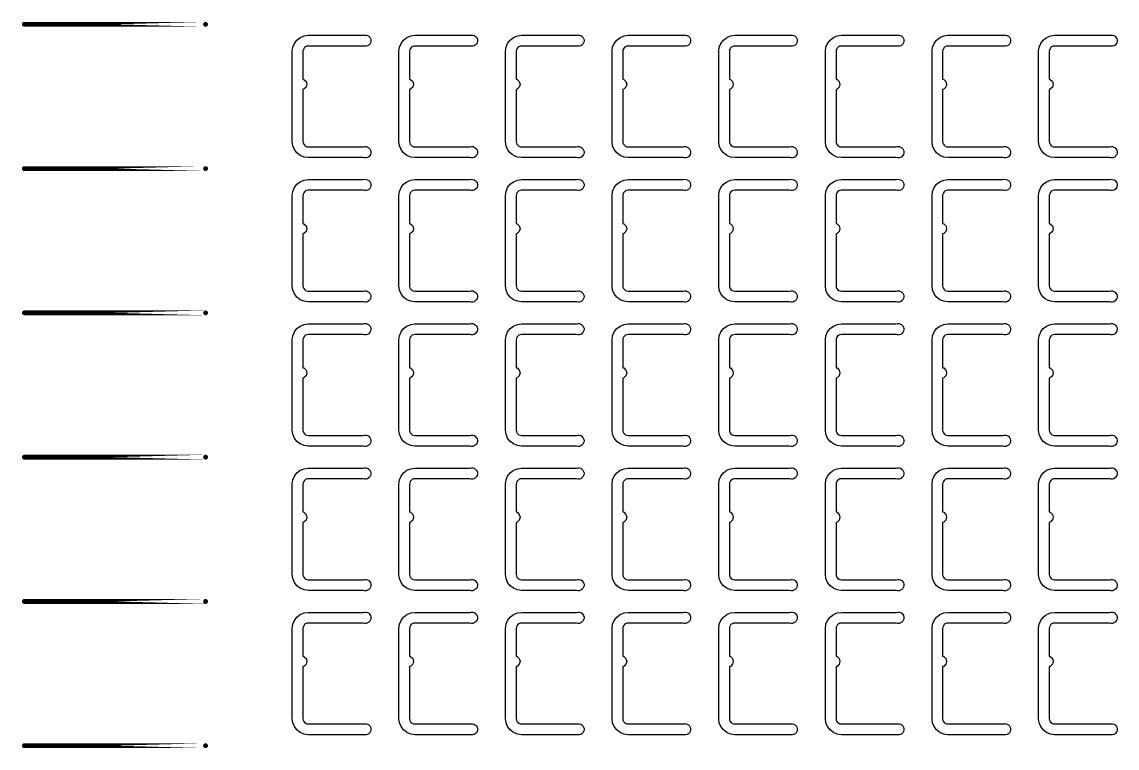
# Model space of a CAD drawing. Extents: x 11 to 212, y 11 to 212.
# Drawn here: x 46.96 to 65.09, y 111.16 to 123.18 of the extents above; entities that cross this region are included whole.
import ezdxf

# ---------------------------------------------------------------- set-up
doc = ezdxf.new("R2010")
doc.units = 0
doc.layers.get('0').update_dxf_attribs({"linetype": 'continuous'})
doc.layers.add('L4', color=7, linetype='continuous')

# ---------------------------------------------------------------- blocks, each defined once
blk = doc.blocks.new('cutlineendpoint')
at = {"const_width": 0.04}
blk.add_lwpolyline([(-0.02, 0, 1), (0.02, 0, 1)], format="xyb", close=True, dxfattribs=at)

msp = doc.modelspace()

# ---------------------------------------------------------------- linework, layer by layer
at = {"layer": 'L4', "const_width": 0.08}
for points in [[(50, 123.141), (47, 123.141)], [(50, 120.753), (47, 120.753)], [(50, 118.365), (47, 118.365)], [(50, 115.976), (47, 115.976)], [(50, 113.588), (47, 113.588)], [(50, 111.2), (47, 111.2)]]:
    msp.add_lwpolyline(points, close=True, dxfattribs=at)
at = {"layer": 'L4'}
for points in [[(52.608, 121.112), (52.632, 121.117), (52.656, 121.116), (52.679, 121.11), (52.7, 121.097), (52.717, 121.08), (52.728, 121.059), (52.735, 121.036), (52.735, 121.011), (52.728, 120.988), (52.717, 120.967), (52.7, 120.95), (52.679, 120.937), (52.656, 120.931), (52.632, 120.93), (52.608, 120.935), (51.7, 120.935), (51.631, 120.944), (51.568, 120.971), (51.513, 121.013), (51.471, 121.068), (51.444, 121.131), (51.435, 121.2), (51.435, 122.694), (51.444, 122.763), (51.471, 122.826), (51.513, 122.881), (51.568, 122.923), (51.631, 122.95), (51.7, 122.959), (52.608, 122.959), (52.632, 122.964), (52.656, 122.964), (52.679, 122.957), (52.7, 122.944), (52.717, 122.927), (52.728, 122.906), (52.735, 122.883), (52.735, 122.859), (52.728, 122.835), (52.717, 122.814), (52.7, 122.797), (52.679, 122.784), (52.656, 122.778), (52.632, 122.777), (52.608, 122.782), (51.7, 122.782), (51.677, 122.779), (51.656, 122.771), (51.638, 122.757), (51.624, 122.738), (51.615, 122.717), (51.612, 122.694), (51.612, 122.233), (51.629, 122.229), (51.664, 122.194), (51.676, 122.147), (51.664, 122.1), (51.629, 122.066), (51.612, 122.061), (51.612, 121.2), (51.615, 121.177), (51.624, 121.156), (51.638, 121.138), (51.656, 121.124), (51.677, 121.115), (51.7, 121.112)], [(54.373, 121.112), (54.397, 121.117), (54.421, 121.116), (54.444, 121.11), (54.464, 121.097), (54.481, 121.08), (54.493, 121.059), (54.499, 121.036), (54.499, 121.011), (54.493, 120.988), (54.481, 120.967), (54.464, 120.95), (54.444, 120.937), (54.421, 120.931), (54.397, 120.93), (54.373, 120.935), (53.465, 120.935), (53.396, 120.944), (53.332, 120.971), (53.278, 121.013), (53.235, 121.068), (53.209, 121.131), (53.2, 121.2), (53.2, 122.694), (53.209, 122.763), (53.235, 122.826), (53.278, 122.881), (53.332, 122.923), (53.396, 122.95), (53.465, 122.959), (54.373, 122.959), (54.397, 122.964), (54.421, 122.964), (54.444, 122.957), (54.464, 122.944), (54.481, 122.927), (54.493, 122.906), (54.499, 122.883), (54.499, 122.859), (54.493, 122.835), (54.481, 122.814), (54.464, 122.797), (54.444, 122.784), (54.421, 122.778), (54.397, 122.777), (54.373, 122.782), (53.465, 122.782), (53.442, 122.779), (53.421, 122.771), (53.402, 122.757), (53.388, 122.738), (53.379, 122.717), (53.376, 122.694), (53.376, 122.233), (53.394, 122.229), (53.429, 122.194), (53.441, 122.147), (53.429, 122.1), (53.394, 122.066), (53.376, 122.061), (53.376, 121.2), (53.379, 121.177), (53.388, 121.156), (53.402, 121.138), (53.421, 121.124), (53.442, 121.115), (53.465, 121.112)], [(56.138, 121.112), (56.161, 121.117), (56.185, 121.116), (56.209, 121.11), (56.229, 121.097), (56.246, 121.08), (56.258, 121.059), (56.264, 121.036), (56.264, 121.011), (56.258, 120.988), (56.246, 120.967), (56.229, 120.95), (56.209, 120.937), (56.185, 120.931), (56.161, 120.93), (56.138, 120.935), (55.229, 120.935), (55.161, 120.944), (55.097, 120.971), (55.042, 121.013), (55, 121.068), (54.974, 121.131), (54.965, 121.2), (54.965, 122.694), (54.974, 122.763), (55, 122.826), (55.042, 122.881), (55.097, 122.923), (55.161, 122.95), (55.229, 122.959), (56.138, 122.959), (56.161, 122.964), (56.185, 122.964), (56.209, 122.957), (56.229, 122.944), (56.246, 122.927), (56.258, 122.906), (56.264, 122.883), (56.264, 122.859), (56.258, 122.835), (56.246, 122.814), (56.229, 122.797), (56.209, 122.784), (56.185, 122.778), (56.161, 122.777), (56.138, 122.782), (55.229, 122.782), (55.207, 122.779), (55.185, 122.771), (55.167, 122.757), (55.153, 122.738), (55.144, 122.717), (55.141, 122.694), (55.141, 122.233), (55.159, 122.229), (55.193, 122.194), (55.206, 122.147), (55.193, 122.1), (55.159, 122.066), (55.141, 122.061), (55.141, 121.2), (55.144, 121.177), (55.153, 121.156), (55.167, 121.138), (55.185, 121.124), (55.207, 121.115), (55.229, 121.112)], [(57.903, 121.112), (57.926, 121.117), (57.95, 121.116), (57.973, 121.11), (57.994, 121.097), (58.011, 121.08), (58.023, 121.059), (58.029, 121.036), (58.029, 121.011), (58.023, 120.988), (58.011, 120.967), (57.994, 120.95), (57.973, 120.937), (57.95, 120.931), (57.926, 120.93), (57.903, 120.935), (56.994, 120.935), (56.926, 120.944), (56.862, 120.971), (56.807, 121.013), (56.765, 121.068), (56.738, 121.131), (56.729, 121.2), (56.729, 122.694), (56.738, 122.763), (56.765, 122.826), (56.807, 122.881), (56.862, 122.923), (56.926, 122.95), (56.994, 122.959), (57.903, 122.959), (57.926, 122.964), (57.95, 122.964), (57.973, 122.957), (57.994, 122.944), (58.011, 122.927), (58.023, 122.906), (58.029, 122.883), (58.029, 122.859), (58.023, 122.835), (58.011, 122.814), (57.994, 122.797), (57.973, 122.784), (57.95, 122.778), (57.926, 122.777), (57.903, 122.782), (56.994, 122.782), (56.971, 122.779), (56.95, 122.771), (56.932, 122.757), (56.918, 122.738), (56.909, 122.717), (56.906, 122.694), (56.906, 122.233), (56.924, 122.229), (56.958, 122.194), (56.971, 122.147), (56.958, 122.1), (56.924, 122.066), (56.906, 122.061), (56.906, 121.2), (56.909, 121.177), (56.918, 121.156), (56.932, 121.138), (56.95, 121.124), (56.971, 121.115), (56.994, 121.112)], [(59.667, 121.112), (59.691, 121.117), (59.715, 121.116), (59.738, 121.11), (59.759, 121.097), (59.775, 121.08), (59.787, 121.059), (59.793, 121.036), (59.793, 121.011), (59.787, 120.988), (59.775, 120.967), (59.759, 120.95), (59.738, 120.937), (59.715, 120.931), (59.691, 120.93), (59.667, 120.935), (58.759, 120.935), (58.69, 120.944), (58.626, 120.971), (58.572, 121.013), (58.53, 121.068), (58.503, 121.131), (58.494, 121.2), (58.494, 122.694), (58.503, 122.763), (58.53, 122.826), (58.572, 122.881), (58.626, 122.923), (58.69, 122.95), (58.759, 122.959), (59.667, 122.959), (59.691, 122.964), (59.715, 122.964), (59.738, 122.957), (59.759, 122.944), (59.775, 122.927), (59.787, 122.906), (59.793, 122.883), (59.793, 122.859), (59.787, 122.835), (59.775, 122.814), (59.759, 122.797), (59.738, 122.784), (59.715, 122.778), (59.691, 122.777), (59.667, 122.782), (58.759, 122.782), (58.736, 122.779), (58.715, 122.771), (58.696, 122.757), (58.682, 122.738), (58.674, 122.717), (58.671, 122.694), (58.671, 122.233), (58.688, 122.229), (58.723, 122.194), (58.735, 122.147), (58.723, 122.1), (58.688, 122.066), (58.671, 122.061), (58.671, 121.2), (58.674, 121.177), (58.682, 121.156), (58.696, 121.138), (58.715, 121.124), (58.736, 121.115), (58.759, 121.112)], [(61.432, 121.112), (61.455, 121.117), (61.48, 121.116), (61.503, 121.11), (61.523, 121.097), (61.54, 121.08), (61.552, 121.059), (61.558, 121.036), (61.558, 121.011), (61.552, 120.988), (61.54, 120.967), (61.523, 120.95), (61.503, 120.937), (61.48, 120.931), (61.455, 120.93), (61.432, 120.935), (60.524, 120.935), (60.455, 120.944), (60.391, 120.971), (60.336, 121.013), (60.294, 121.068), (60.268, 121.131), (60.259, 121.2), (60.259, 122.694), (60.268, 122.763), (60.294, 122.826), (60.336, 122.881), (60.391, 122.923), (60.455, 122.95), (60.524, 122.959), (61.432, 122.959), (61.455, 122.964), (61.48, 122.964), (61.503, 122.957), (61.523, 122.944), (61.54, 122.927), (61.552, 122.906), (61.558, 122.883), (61.558, 122.859), (61.552, 122.835), (61.54, 122.814), (61.523, 122.797), (61.503, 122.784), (61.48, 122.778), (61.455, 122.777), (61.432, 122.782), (60.524, 122.782), (60.501, 122.779), (60.479, 122.771), (60.461, 122.757), (60.447, 122.738), (60.438, 122.717), (60.435, 122.694), (60.435, 122.233), (60.453, 122.229), (60.487, 122.194), (60.5, 122.147), (60.487, 122.1), (60.453, 122.066), (60.435, 122.061), (60.435, 121.2), (60.438, 121.177), (60.447, 121.156), (60.461, 121.138), (60.479, 121.124), (60.501, 121.115), (60.524, 121.112)], [(63.197, 121.112), (63.22, 121.117), (63.244, 121.116), (63.267, 121.11), (63.288, 121.097), (63.305, 121.08), (63.317, 121.059), (63.323, 121.036), (63.323, 121.011), (63.317, 120.988), (63.305, 120.967), (63.288, 120.95), (63.267, 120.937), (63.244, 120.931), (63.22, 120.93), (63.197, 120.935), (62.288, 120.935), (62.22, 120.944), (62.156, 120.971), (62.101, 121.013), (62.059, 121.068), (62.033, 121.131), (62.024, 121.2), (62.024, 122.694), (62.033, 122.763), (62.059, 122.826), (62.101, 122.881), (62.156, 122.923), (62.22, 122.95), (62.288, 122.959), (63.197, 122.959), (63.22, 122.964), (63.244, 122.964), (63.267, 122.957), (63.288, 122.944), (63.305, 122.927), (63.317, 122.906), (63.323, 122.883), (63.323, 122.859), (63.317, 122.835), (63.305, 122.814), (63.288, 122.797), (63.267, 122.784), (63.244, 122.778), (63.22, 122.777), (63.197, 122.782), (62.288, 122.782), (62.265, 122.779), (62.244, 122.771), (62.226, 122.757), (62.212, 122.738), (62.203, 122.717), (62.2, 122.694), (62.2, 122.233), (62.218, 122.229), (62.252, 122.194), (62.265, 122.147), (62.252, 122.1), (62.218, 122.066), (62.2, 122.061), (62.2, 121.2), (62.203, 121.177), (62.212, 121.156), (62.226, 121.138), (62.244, 121.124), (62.265, 121.115), (62.288, 121.112)], [(64.961, 121.112), (64.985, 121.117), (65.009, 121.116), (65.032, 121.11), (65.053, 121.097), (65.069, 121.08), (65.081, 121.059), (65.087, 121.036), (65.087, 121.011), (65.081, 120.988), (65.069, 120.967), (65.053, 120.95), (65.032, 120.937), (65.009, 120.931), (64.985, 120.93), (64.961, 120.935), (64.053, 120.935), (63.984, 120.944), (63.921, 120.971), (63.866, 121.013), (63.824, 121.068), (63.797, 121.131), (63.788, 121.2), (63.788, 122.694), (63.797, 122.763), (63.824, 122.826), (63.866, 122.881), (63.921, 122.923), (63.984, 122.95), (64.053, 122.959), (64.961, 122.959), (64.985, 122.964), (65.009, 122.964), (65.032, 122.957), (65.053, 122.944), (65.069, 122.927), (65.081, 122.906), (65.087, 122.883), (65.087, 122.859), (65.081, 122.835), (65.069, 122.814), (65.053, 122.797), (65.032, 122.784), (65.009, 122.778), (64.985, 122.777), (64.961, 122.782), (64.053, 122.782), (64.03, 122.779), (64.009, 122.771), (63.991, 122.757), (63.977, 122.738), (63.968, 122.717), (63.965, 122.694), (63.965, 122.233), (63.982, 122.229), (64.017, 122.194), (64.029, 122.147), (64.017, 122.1), (63.982, 122.066), (63.965, 122.061), (63.965, 121.2), (63.968, 121.177), (63.977, 121.156), (63.991, 121.138), (64.009, 121.124), (64.03, 121.115), (64.053, 121.112)], [(52.608, 118.724), (52.632, 118.729), (52.656, 118.728), (52.679, 118.721), (52.7, 118.709), (52.717, 118.692), (52.728, 118.671), (52.735, 118.647), (52.735, 118.623), (52.728, 118.6), (52.717, 118.579), (52.7, 118.562), (52.679, 118.549), (52.656, 118.542), (52.632, 118.542), (52.608, 118.547), (51.7, 118.547), (51.631, 118.556), (51.568, 118.583), (51.513, 118.625), (51.471, 118.679), (51.444, 118.743), (51.435, 118.812), (51.435, 120.306), (51.444, 120.374), (51.471, 120.438), (51.513, 120.493), (51.568, 120.535), (51.631, 120.562), (51.7, 120.571), (52.608, 120.571), (52.632, 120.576), (52.656, 120.575), (52.679, 120.568), (52.7, 120.556), (52.717, 120.539), (52.728, 120.518), (52.735, 120.494), (52.735, 120.47), (52.728, 120.447), (52.717, 120.426), (52.7, 120.409), (52.679, 120.396), (52.656, 120.389), (52.632, 120.389), (52.608, 120.394), (51.7, 120.394), (51.677, 120.391), (51.656, 120.382), (51.638, 120.368), (51.624, 120.35), (51.615, 120.329), (51.612, 120.306), (51.612, 119.845), (51.629, 119.84), (51.664, 119.806), (51.676, 119.759), (51.664, 119.712), (51.629, 119.677), (51.612, 119.673), (51.612, 118.812), (51.615, 118.789), (51.624, 118.768), (51.638, 118.749), (51.656, 118.735), (51.677, 118.727), (51.7, 118.724)], [(54.373, 118.724), (54.397, 118.729), (54.421, 118.728), (54.444, 118.721), (54.464, 118.709), (54.481, 118.692), (54.493, 118.671), (54.499, 118.647), (54.499, 118.623), (54.493, 118.6), (54.481, 118.579), (54.464, 118.562), (54.444, 118.549), (54.421, 118.542), (54.397, 118.542), (54.373, 118.547), (53.465, 118.547), (53.396, 118.556), (53.332, 118.583), (53.278, 118.625), (53.235, 118.679), (53.209, 118.743), (53.2, 118.812), (53.2, 120.306), (53.209, 120.374), (53.235, 120.438), (53.278, 120.493), (53.332, 120.535), (53.396, 120.562), (53.465, 120.571), (54.373, 120.571), (54.397, 120.576), (54.421, 120.575), (54.444, 120.568), (54.464, 120.556), (54.481, 120.539), (54.493, 120.518), (54.499, 120.494), (54.499, 120.47), (54.493, 120.447), (54.481, 120.426), (54.464, 120.409), (54.444, 120.396), (54.421, 120.389), (54.397, 120.389), (54.373, 120.394), (53.465, 120.394), (53.442, 120.391), (53.421, 120.382), (53.402, 120.368), (53.388, 120.35), (53.379, 120.329), (53.376, 120.306), (53.376, 119.845), (53.394, 119.84), (53.429, 119.806), (53.441, 119.759), (53.429, 119.712), (53.394, 119.677), (53.376, 119.673), (53.376, 118.812), (53.379, 118.789), (53.388, 118.768), (53.402, 118.749), (53.421, 118.735), (53.442, 118.727), (53.465, 118.724)], [(56.138, 118.724), (56.161, 118.729), (56.185, 118.728), (56.209, 118.721), (56.229, 118.709), (56.246, 118.692), (56.258, 118.671), (56.264, 118.647), (56.264, 118.623), (56.258, 118.6), (56.246, 118.579), (56.229, 118.562), (56.209, 118.549), (56.185, 118.542), (56.161, 118.542), (56.138, 118.547), (55.229, 118.547), (55.161, 118.556), (55.097, 118.583), (55.042, 118.625), (55, 118.679), (54.974, 118.743), (54.965, 118.812), (54.965, 120.306), (54.974, 120.374), (55, 120.438), (55.042, 120.493), (55.097, 120.535), (55.161, 120.562), (55.229, 120.571), (56.138, 120.571), (56.161, 120.576), (56.185, 120.575), (56.209, 120.568), (56.229, 120.556), (56.246, 120.539), (56.258, 120.518), (56.264, 120.494), (56.264, 120.47), (56.258, 120.447), (56.246, 120.426), (56.229, 120.409), (56.209, 120.396), (56.185, 120.389), (56.161, 120.389), (56.138, 120.394), (55.229, 120.394), (55.207, 120.391), (55.185, 120.382), (55.167, 120.368), (55.153, 120.35), (55.144, 120.329), (55.141, 120.306), (55.141, 119.845), (55.159, 119.84), (55.193, 119.806), (55.206, 119.759), (55.193, 119.712), (55.159, 119.677), (55.141, 119.673), (55.141, 118.812), (55.144, 118.789), (55.153, 118.768), (55.167, 118.749), (55.185, 118.735), (55.207, 118.727), (55.229, 118.724)], [(57.903, 118.724), (57.926, 118.729), (57.95, 118.728), (57.973, 118.721), (57.994, 118.709), (58.011, 118.692), (58.023, 118.671), (58.029, 118.647), (58.029, 118.623), (58.023, 118.6), (58.011, 118.579), (57.994, 118.562), (57.973, 118.549), (57.95, 118.542), (57.926, 118.542), (57.903, 118.547), (56.994, 118.547), (56.926, 118.556), (56.862, 118.583), (56.807, 118.625), (56.765, 118.679), (56.738, 118.743), (56.729, 118.812), (56.729, 120.306), (56.738, 120.374), (56.765, 120.438), (56.807, 120.493), (56.862, 120.535), (56.926, 120.562), (56.994, 120.571), (57.903, 120.571), (57.926, 120.576), (57.95, 120.575), (57.973, 120.568), (57.994, 120.556), (58.011, 120.539), (58.023, 120.518), (58.029, 120.494), (58.029, 120.47), (58.023, 120.447), (58.011, 120.426), (57.994, 120.409), (57.973, 120.396), (57.95, 120.389), (57.926, 120.389), (57.903, 120.394), (56.994, 120.394), (56.971, 120.391), (56.95, 120.382), (56.932, 120.368), (56.918, 120.35), (56.909, 120.329), (56.906, 120.306), (56.906, 119.845), (56.924, 119.84), (56.958, 119.806), (56.971, 119.759), (56.958, 119.712), (56.924, 119.677), (56.906, 119.673), (56.906, 118.812), (56.909, 118.789), (56.918, 118.768), (56.932, 118.749), (56.95, 118.735), (56.971, 118.727), (56.994, 118.724)], [(59.667, 118.724), (59.691, 118.729), (59.715, 118.728), (59.738, 118.721), (59.759, 118.709), (59.775, 118.692), (59.787, 118.671), (59.793, 118.647), (59.793, 118.623), (59.787, 118.6), (59.775, 118.579), (59.759, 118.562), (59.738, 118.549), (59.715, 118.542), (59.691, 118.542), (59.667, 118.547), (58.759, 118.547), (58.69, 118.556), (58.626, 118.583), (58.572, 118.625), (58.53, 118.679), (58.503, 118.743), (58.494, 118.812), (58.494, 120.306), (58.503, 120.374), (58.53, 120.438), (58.572, 120.493), (58.626, 120.535), (58.69, 120.562), (58.759, 120.571), (59.667, 120.571), (59.691, 120.576), (59.715, 120.575), (59.738, 120.568), (59.759, 120.556), (59.775, 120.539), (59.787, 120.518), (59.793, 120.494), (59.793, 120.47), (59.787, 120.447), (59.775, 120.426), (59.759, 120.409), (59.738, 120.396), (59.715, 120.389), (59.691, 120.389), (59.667, 120.394), (58.759, 120.394), (58.736, 120.391), (58.715, 120.382), (58.696, 120.368), (58.682, 120.35), (58.674, 120.329), (58.671, 120.306), (58.671, 119.845), (58.688, 119.84), (58.723, 119.806), (58.735, 119.759), (58.723, 119.712), (58.688, 119.677), (58.671, 119.673), (58.671, 118.812), (58.674, 118.789), (58.682, 118.768), (58.696, 118.749), (58.715, 118.735), (58.736, 118.727), (58.759, 118.724)], [(61.432, 118.724), (61.455, 118.729), (61.48, 118.728), (61.503, 118.721), (61.523, 118.709), (61.54, 118.692), (61.552, 118.671), (61.558, 118.647), (61.558, 118.623), (61.552, 118.6), (61.54, 118.579), (61.523, 118.562), (61.503, 118.549), (61.48, 118.542), (61.455, 118.542), (61.432, 118.547), (60.524, 118.547), (60.455, 118.556), (60.391, 118.583), (60.336, 118.625), (60.294, 118.679), (60.268, 118.743), (60.259, 118.812), (60.259, 120.306), (60.268, 120.374), (60.294, 120.438), (60.336, 120.493), (60.391, 120.535), (60.455, 120.562), (60.524, 120.571), (61.432, 120.571), (61.455, 120.576), (61.48, 120.575), (61.503, 120.568), (61.523, 120.556), (61.54, 120.539), (61.552, 120.518), (61.558, 120.494), (61.558, 120.47), (61.552, 120.447), (61.54, 120.426), (61.523, 120.409), (61.503, 120.396), (61.48, 120.389), (61.455, 120.389), (61.432, 120.394), (60.524, 120.394), (60.501, 120.391), (60.479, 120.382), (60.461, 120.368), (60.447, 120.35), (60.438, 120.329), (60.435, 120.306), (60.435, 119.845), (60.453, 119.84), (60.487, 119.806), (60.5, 119.759), (60.487, 119.712), (60.453, 119.677), (60.435, 119.673), (60.435, 118.812), (60.438, 118.789), (60.447, 118.768), (60.461, 118.749), (60.479, 118.735), (60.501, 118.727), (60.524, 118.724)], [(63.197, 118.724), (63.22, 118.729), (63.244, 118.728), (63.267, 118.721), (63.288, 118.709), (63.305, 118.692), (63.317, 118.671), (63.323, 118.647), (63.323, 118.623), (63.317, 118.6), (63.305, 118.579), (63.288, 118.562), (63.267, 118.549), (63.244, 118.542), (63.22, 118.542), (63.197, 118.547), (62.288, 118.547), (62.22, 118.556), (62.156, 118.583), (62.101, 118.625), (62.059, 118.679), (62.033, 118.743), (62.024, 118.812), (62.024, 120.306), (62.033, 120.374), (62.059, 120.438), (62.101, 120.493), (62.156, 120.535), (62.22, 120.562), (62.288, 120.571), (63.197, 120.571), (63.22, 120.576), (63.244, 120.575), (63.267, 120.568), (63.288, 120.556), (63.305, 120.539), (63.317, 120.518), (63.323, 120.494), (63.323, 120.47), (63.317, 120.447), (63.305, 120.426), (63.288, 120.409), (63.267, 120.396), (63.244, 120.389), (63.22, 120.389), (63.197, 120.394), (62.288, 120.394), (62.265, 120.391), (62.244, 120.382), (62.226, 120.368), (62.212, 120.35), (62.203, 120.329), (62.2, 120.306), (62.2, 119.845), (62.218, 119.84), (62.252, 119.806), (62.265, 119.759), (62.252, 119.712), (62.218, 119.677), (62.2, 119.673), (62.2, 118.812), (62.203, 118.789), (62.212, 118.768), (62.226, 118.749), (62.244, 118.735), (62.265, 118.727), (62.288, 118.724)], [(64.961, 118.724), (64.985, 118.729), (65.009, 118.728), (65.032, 118.721), (65.053, 118.709), (65.069, 118.692), (65.081, 118.671), (65.087, 118.647), (65.087, 118.623), (65.081, 118.6), (65.069, 118.579), (65.053, 118.562), (65.032, 118.549), (65.009, 118.542), (64.985, 118.542), (64.961, 118.547), (64.053, 118.547), (63.984, 118.556), (63.921, 118.583), (63.866, 118.625), (63.824, 118.679), (63.797, 118.743), (63.788, 118.812), (63.788, 120.306), (63.797, 120.374), (63.824, 120.438), (63.866, 120.493), (63.921, 120.535), (63.984, 120.562), (64.053, 120.571), (64.961, 120.571), (64.985, 120.576), (65.009, 120.575), (65.032, 120.568), (65.053, 120.556), (65.069, 120.539), (65.081, 120.518), (65.087, 120.494), (65.087, 120.47), (65.081, 120.447), (65.069, 120.426), (65.053, 120.409), (65.032, 120.396), (65.009, 120.389), (64.985, 120.389), (64.961, 120.394), (64.053, 120.394), (64.03, 120.391), (64.009, 120.382), (63.991, 120.368), (63.977, 120.35), (63.968, 120.329), (63.965, 120.306), (63.965, 119.845), (63.982, 119.84), (64.017, 119.806), (64.029, 119.759), (64.017, 119.712), (63.982, 119.677), (63.965, 119.673), (63.965, 118.812), (63.968, 118.789), (63.977, 118.768), (63.991, 118.749), (64.009, 118.735), (64.03, 118.727), (64.053, 118.724)], [(52.608, 116.335), (52.632, 116.341), (52.656, 116.34), (52.679, 116.333), (52.7, 116.321), (52.717, 116.303), (52.728, 116.282), (52.735, 116.259), (52.735, 116.235), (52.728, 116.212), (52.717, 116.191), (52.7, 116.173), (52.679, 116.161), (52.656, 116.154), (52.632, 116.153), (52.608, 116.159), (51.7, 116.159), (51.631, 116.168), (51.568, 116.194), (51.513, 116.236), (51.471, 116.291), (51.444, 116.355), (51.435, 116.424), (51.435, 117.918), (51.444, 117.986), (51.471, 118.05), (51.513, 118.105), (51.568, 118.147), (51.631, 118.173), (51.7, 118.182), (52.608, 118.182), (52.632, 118.188), (52.656, 118.187), (52.679, 118.18), (52.7, 118.168), (52.717, 118.15), (52.728, 118.129), (52.735, 118.106), (52.735, 118.082), (52.728, 118.059), (52.717, 118.038), (52.7, 118.02), (52.679, 118.008), (52.656, 118.001), (52.632, 118), (52.608, 118.006), (51.7, 118.006), (51.677, 118.003), (51.656, 117.994), (51.638, 117.98), (51.624, 117.962), (51.615, 117.94), (51.612, 117.918), (51.612, 117.457), (51.629, 117.452), (51.664, 117.418), (51.676, 117.371), (51.664, 117.324), (51.629, 117.289), (51.612, 117.284), (51.612, 116.424), (51.615, 116.401), (51.624, 116.379), (51.638, 116.361), (51.656, 116.347), (51.677, 116.338), (51.7, 116.335)], [(54.373, 116.335), (54.397, 116.341), (54.421, 116.34), (54.444, 116.333), (54.464, 116.321), (54.481, 116.303), (54.493, 116.282), (54.499, 116.259), (54.499, 116.235), (54.493, 116.212), (54.481, 116.191), (54.464, 116.173), (54.444, 116.161), (54.421, 116.154), (54.397, 116.153), (54.373, 116.159), (53.465, 116.159), (53.396, 116.168), (53.332, 116.194), (53.278, 116.236), (53.235, 116.291), (53.209, 116.355), (53.2, 116.424), (53.2, 117.918), (53.209, 117.986), (53.235, 118.05), (53.278, 118.105), (53.332, 118.147), (53.396, 118.173), (53.465, 118.182), (54.373, 118.182), (54.397, 118.188), (54.421, 118.187), (54.444, 118.18), (54.464, 118.168), (54.481, 118.15), (54.493, 118.129), (54.499, 118.106), (54.499, 118.082), (54.493, 118.059), (54.481, 118.038), (54.464, 118.02), (54.444, 118.008), (54.421, 118.001), (54.397, 118), (54.373, 118.006), (53.465, 118.006), (53.442, 118.003), (53.421, 117.994), (53.402, 117.98), (53.388, 117.962), (53.379, 117.94), (53.376, 117.918), (53.376, 117.457), (53.394, 117.452), (53.429, 117.418), (53.441, 117.371), (53.429, 117.324), (53.394, 117.289), (53.376, 117.284), (53.376, 116.424), (53.379, 116.401), (53.388, 116.379), (53.402, 116.361), (53.421, 116.347), (53.442, 116.338), (53.465, 116.335)], [(56.138, 116.335), (56.161, 116.341), (56.185, 116.34), (56.209, 116.333), (56.229, 116.321), (56.246, 116.303), (56.258, 116.282), (56.264, 116.259), (56.264, 116.235), (56.258, 116.212), (56.246, 116.191), (56.229, 116.173), (56.209, 116.161), (56.185, 116.154), (56.161, 116.153), (56.138, 116.159), (55.229, 116.159), (55.161, 116.168), (55.097, 116.194), (55.042, 116.236), (55, 116.291), (54.974, 116.355), (54.965, 116.424), (54.965, 117.918), (54.974, 117.986), (55, 118.05), (55.042, 118.105), (55.097, 118.147), (55.161, 118.173), (55.229, 118.182), (56.138, 118.182), (56.161, 118.188), (56.185, 118.187), (56.209, 118.18), (56.229, 118.168), (56.246, 118.15), (56.258, 118.129), (56.264, 118.106), (56.264, 118.082), (56.258, 118.059), (56.246, 118.038), (56.229, 118.02), (56.209, 118.008), (56.185, 118.001), (56.161, 118), (56.138, 118.006), (55.229, 118.006), (55.207, 118.003), (55.185, 117.994), (55.167, 117.98), (55.153, 117.962), (55.144, 117.94), (55.141, 117.918), (55.141, 117.457), (55.159, 117.452), (55.193, 117.418), (55.206, 117.371), (55.193, 117.324), (55.159, 117.289), (55.141, 117.284), (55.141, 116.424), (55.144, 116.401), (55.153, 116.379), (55.167, 116.361), (55.185, 116.347), (55.207, 116.338), (55.229, 116.335)], [(57.903, 116.335), (57.926, 116.341), (57.95, 116.34), (57.973, 116.333), (57.994, 116.321), (58.011, 116.303), (58.023, 116.282), (58.029, 116.259), (58.029, 116.235), (58.023, 116.212), (58.011, 116.191), (57.994, 116.173), (57.973, 116.161), (57.95, 116.154), (57.926, 116.153), (57.903, 116.159), (56.994, 116.159), (56.926, 116.168), (56.862, 116.194), (56.807, 116.236), (56.765, 116.291), (56.738, 116.355), (56.729, 116.424), (56.729, 117.918), (56.738, 117.986), (56.765, 118.05), (56.807, 118.105), (56.862, 118.147), (56.926, 118.173), (56.994, 118.182), (57.903, 118.182), (57.926, 118.188), (57.95, 118.187), (57.973, 118.18), (57.994, 118.168), (58.011, 118.15), (58.023, 118.129), (58.029, 118.106), (58.029, 118.082), (58.023, 118.059), (58.011, 118.038), (57.994, 118.02), (57.973, 118.008), (57.95, 118.001), (57.926, 118), (57.903, 118.006), (56.994, 118.006), (56.971, 118.003), (56.95, 117.994), (56.932, 117.98), (56.918, 117.962), (56.909, 117.94), (56.906, 117.918), (56.906, 117.457), (56.924, 117.452), (56.958, 117.418), (56.971, 117.371), (56.958, 117.324), (56.924, 117.289), (56.906, 117.284), (56.906, 116.424), (56.909, 116.401), (56.918, 116.379), (56.932, 116.361), (56.95, 116.347), (56.971, 116.338), (56.994, 116.335)], [(59.667, 116.335), (59.691, 116.341), (59.715, 116.34), (59.738, 116.333), (59.759, 116.321), (59.775, 116.303), (59.787, 116.282), (59.793, 116.259), (59.793, 116.235), (59.787, 116.212), (59.775, 116.191), (59.759, 116.173), (59.738, 116.161), (59.715, 116.154), (59.691, 116.153), (59.667, 116.159), (58.759, 116.159), (58.69, 116.168), (58.626, 116.194), (58.572, 116.236), (58.53, 116.291), (58.503, 116.355), (58.494, 116.424), (58.494, 117.918), (58.503, 117.986), (58.53, 118.05), (58.572, 118.105), (58.626, 118.147), (58.69, 118.173), (58.759, 118.182), (59.667, 118.182), (59.691, 118.188), (59.715, 118.187), (59.738, 118.18), (59.759, 118.168), (59.775, 118.15), (59.787, 118.129), (59.793, 118.106), (59.793, 118.082), (59.787, 118.059), (59.775, 118.038), (59.759, 118.02), (59.738, 118.008), (59.715, 118.001), (59.691, 118), (59.667, 118.006), (58.759, 118.006), (58.736, 118.003), (58.715, 117.994), (58.696, 117.98), (58.682, 117.962), (58.674, 117.94), (58.671, 117.918), (58.671, 117.457), (58.688, 117.452), (58.723, 117.418), (58.735, 117.371), (58.723, 117.324), (58.688, 117.289), (58.671, 117.284), (58.671, 116.424), (58.674, 116.401), (58.682, 116.379), (58.696, 116.361), (58.715, 116.347), (58.736, 116.338), (58.759, 116.335)], [(61.432, 116.335), (61.455, 116.341), (61.48, 116.34), (61.503, 116.333), (61.523, 116.321), (61.54, 116.303), (61.552, 116.282), (61.558, 116.259), (61.558, 116.235), (61.552, 116.212), (61.54, 116.191), (61.523, 116.173), (61.503, 116.161), (61.48, 116.154), (61.455, 116.153), (61.432, 116.159), (60.524, 116.159), (60.455, 116.168), (60.391, 116.194), (60.336, 116.236), (60.294, 116.291), (60.268, 116.355), (60.259, 116.424), (60.259, 117.918), (60.268, 117.986), (60.294, 118.05), (60.336, 118.105), (60.391, 118.147), (60.455, 118.173), (60.524, 118.182), (61.432, 118.182), (61.455, 118.188), (61.48, 118.187), (61.503, 118.18), (61.523, 118.168), (61.54, 118.15), (61.552, 118.129), (61.558, 118.106), (61.558, 118.082), (61.552, 118.059), (61.54, 118.038), (61.523, 118.02), (61.503, 118.008), (61.48, 118.001), (61.455, 118), (61.432, 118.006), (60.524, 118.006), (60.501, 118.003), (60.479, 117.994), (60.461, 117.98), (60.447, 117.962), (60.438, 117.94), (60.435, 117.918), (60.435, 117.457), (60.453, 117.452), (60.487, 117.418), (60.5, 117.371), (60.487, 117.324), (60.453, 117.289), (60.435, 117.284), (60.435, 116.424), (60.438, 116.401), (60.447, 116.379), (60.461, 116.361), (60.479, 116.347), (60.501, 116.338), (60.524, 116.335)], [(63.197, 116.335), (63.22, 116.341), (63.244, 116.34), (63.267, 116.333), (63.288, 116.321), (63.305, 116.303), (63.317, 116.282), (63.323, 116.259), (63.323, 116.235), (63.317, 116.212), (63.305, 116.191), (63.288, 116.173), (63.267, 116.161), (63.244, 116.154), (63.22, 116.153), (63.197, 116.159), (62.288, 116.159), (62.22, 116.168), (62.156, 116.194), (62.101, 116.236), (62.059, 116.291), (62.033, 116.355), (62.024, 116.424), (62.024, 117.918), (62.033, 117.986), (62.059, 118.05), (62.101, 118.105), (62.156, 118.147), (62.22, 118.173), (62.288, 118.182), (63.197, 118.182), (63.22, 118.188), (63.244, 118.187), (63.267, 118.18), (63.288, 118.168), (63.305, 118.15), (63.317, 118.129), (63.323, 118.106), (63.323, 118.082), (63.317, 118.059), (63.305, 118.038), (63.288, 118.02), (63.267, 118.008), (63.244, 118.001), (63.22, 118), (63.197, 118.006), (62.288, 118.006), (62.265, 118.003), (62.244, 117.994), (62.226, 117.98), (62.212, 117.962), (62.203, 117.94), (62.2, 117.918), (62.2, 117.457), (62.218, 117.452), (62.252, 117.418), (62.265, 117.371), (62.252, 117.324), (62.218, 117.289), (62.2, 117.284), (62.2, 116.424), (62.203, 116.401), (62.212, 116.379), (62.226, 116.361), (62.244, 116.347), (62.265, 116.338), (62.288, 116.335)], [(64.961, 116.335), (64.985, 116.341), (65.009, 116.34), (65.032, 116.333), (65.053, 116.321), (65.069, 116.303), (65.081, 116.282), (65.087, 116.259), (65.087, 116.235), (65.081, 116.212), (65.069, 116.191), (65.053, 116.173), (65.032, 116.161), (65.009, 116.154), (64.985, 116.153), (64.961, 116.159), (64.053, 116.159), (63.984, 116.168), (63.921, 116.194), (63.866, 116.236), (63.824, 116.291), (63.797, 116.355), (63.788, 116.424), (63.788, 117.918), (63.797, 117.986), (63.824, 118.05), (63.866, 118.105), (63.921, 118.147), (63.984, 118.173), (64.053, 118.182), (64.961, 118.182), (64.985, 118.188), (65.009, 118.187), (65.032, 118.18), (65.053, 118.168), (65.069, 118.15), (65.081, 118.129), (65.087, 118.106), (65.087, 118.082), (65.081, 118.059), (65.069, 118.038), (65.053, 118.02), (65.032, 118.008), (65.009, 118.001), (64.985, 118), (64.961, 118.006), (64.053, 118.006), (64.03, 118.003), (64.009, 117.994), (63.991, 117.98), (63.977, 117.962), (63.968, 117.94), (63.965, 117.918), (63.965, 117.457), (63.982, 117.452), (64.017, 117.418), (64.029, 117.371), (64.017, 117.324), (63.982, 117.289), (63.965, 117.284), (63.965, 116.424), (63.968, 116.401), (63.977, 116.379), (63.991, 116.361), (64.009, 116.347), (64.03, 116.338), (64.053, 116.335)], [(52.608, 113.947), (52.632, 113.952), (52.656, 113.952), (52.679, 113.945), (52.7, 113.932), (52.717, 113.915), (52.728, 113.894), (52.735, 113.871), (52.735, 113.847), (52.728, 113.823), (52.717, 113.802), (52.7, 113.785), (52.679, 113.773), (52.656, 113.766), (52.632, 113.765), (52.608, 113.771), (51.7, 113.771), (51.631, 113.78), (51.568, 113.806), (51.513, 113.848), (51.471, 113.903), (51.444, 113.967), (51.435, 114.035), (51.435, 115.529), (51.444, 115.598), (51.471, 115.662), (51.513, 115.717), (51.568, 115.759), (51.631, 115.785), (51.7, 115.794), (52.608, 115.794), (52.632, 115.8), (52.656, 115.799), (52.679, 115.792), (52.7, 115.78), (52.717, 115.762), (52.728, 115.741), (52.735, 115.718), (52.735, 115.694), (52.728, 115.671), (52.717, 115.65), (52.7, 115.632), (52.679, 115.62), (52.656, 115.613), (52.632, 115.612), (52.608, 115.618), (51.7, 115.618), (51.677, 115.615), (51.656, 115.606), (51.638, 115.592), (51.624, 115.574), (51.615, 115.552), (51.612, 115.529), (51.612, 115.069), (51.629, 115.064), (51.664, 115.029), (51.676, 114.982), (51.664, 114.935), (51.629, 114.901), (51.612, 114.896), (51.612, 114.035), (51.615, 114.012), (51.624, 113.991), (51.638, 113.973), (51.656, 113.959), (51.677, 113.95), (51.7, 113.947)], [(54.373, 113.947), (54.397, 113.952), (54.421, 113.952), (54.444, 113.945), (54.464, 113.932), (54.481, 113.915), (54.493, 113.894), (54.499, 113.871), (54.499, 113.847), (54.493, 113.823), (54.481, 113.802), (54.464, 113.785), (54.444, 113.773), (54.421, 113.766), (54.397, 113.765), (54.373, 113.771), (53.465, 113.771), (53.396, 113.78), (53.332, 113.806), (53.278, 113.848), (53.235, 113.903), (53.209, 113.967), (53.2, 114.035), (53.2, 115.529), (53.209, 115.598), (53.235, 115.662), (53.278, 115.717), (53.332, 115.759), (53.396, 115.785), (53.465, 115.794), (54.373, 115.794), (54.397, 115.8), (54.421, 115.799), (54.444, 115.792), (54.464, 115.78), (54.481, 115.762), (54.493, 115.741), (54.499, 115.718), (54.499, 115.694), (54.493, 115.671), (54.481, 115.65), (54.464, 115.632), (54.444, 115.62), (54.421, 115.613), (54.397, 115.612), (54.373, 115.618), (53.465, 115.618), (53.442, 115.615), (53.421, 115.606), (53.402, 115.592), (53.388, 115.574), (53.379, 115.552), (53.376, 115.529), (53.376, 115.069), (53.394, 115.064), (53.429, 115.029), (53.441, 114.982), (53.429, 114.935), (53.394, 114.901), (53.376, 114.896), (53.376, 114.035), (53.379, 114.012), (53.388, 113.991), (53.402, 113.973), (53.421, 113.959), (53.442, 113.95), (53.465, 113.947)], [(56.138, 113.947), (56.161, 113.952), (56.185, 113.952), (56.209, 113.945), (56.229, 113.932), (56.246, 113.915), (56.258, 113.894), (56.264, 113.871), (56.264, 113.847), (56.258, 113.823), (56.246, 113.802), (56.229, 113.785), (56.209, 113.773), (56.185, 113.766), (56.161, 113.765), (56.138, 113.771), (55.229, 113.771), (55.161, 113.78), (55.097, 113.806), (55.042, 113.848), (55, 113.903), (54.974, 113.967), (54.965, 114.035), (54.965, 115.529), (54.974, 115.598), (55, 115.662), (55.042, 115.717), (55.097, 115.759), (55.161, 115.785), (55.229, 115.794), (56.138, 115.794), (56.161, 115.8), (56.185, 115.799), (56.209, 115.792), (56.229, 115.78), (56.246, 115.762), (56.258, 115.741), (56.264, 115.718), (56.264, 115.694), (56.258, 115.671), (56.246, 115.65), (56.229, 115.632), (56.209, 115.62), (56.185, 115.613), (56.161, 115.612), (56.138, 115.618), (55.229, 115.618), (55.207, 115.615), (55.185, 115.606), (55.167, 115.592), (55.153, 115.574), (55.144, 115.552), (55.141, 115.529), (55.141, 115.069), (55.159, 115.064), (55.193, 115.029), (55.206, 114.982), (55.193, 114.935), (55.159, 114.901), (55.141, 114.896), (55.141, 114.035), (55.144, 114.012), (55.153, 113.991), (55.167, 113.973), (55.185, 113.959), (55.207, 113.95), (55.229, 113.947)], [(57.903, 113.947), (57.926, 113.952), (57.95, 113.952), (57.973, 113.945), (57.994, 113.932), (58.011, 113.915), (58.023, 113.894), (58.029, 113.871), (58.029, 113.847), (58.023, 113.823), (58.011, 113.802), (57.994, 113.785), (57.973, 113.773), (57.95, 113.766), (57.926, 113.765), (57.903, 113.771), (56.994, 113.771), (56.926, 113.78), (56.862, 113.806), (56.807, 113.848), (56.765, 113.903), (56.738, 113.967), (56.729, 114.035), (56.729, 115.529), (56.738, 115.598), (56.765, 115.662), (56.807, 115.717), (56.862, 115.759), (56.926, 115.785), (56.994, 115.794), (57.903, 115.794), (57.926, 115.8), (57.95, 115.799), (57.973, 115.792), (57.994, 115.78), (58.011, 115.762), (58.023, 115.741), (58.029, 115.718), (58.029, 115.694), (58.023, 115.671), (58.011, 115.65), (57.994, 115.632), (57.973, 115.62), (57.95, 115.613), (57.926, 115.612), (57.903, 115.618), (56.994, 115.618), (56.971, 115.615), (56.95, 115.606), (56.932, 115.592), (56.918, 115.574), (56.909, 115.552), (56.906, 115.529), (56.906, 115.069), (56.924, 115.064), (56.958, 115.029), (56.971, 114.982), (56.958, 114.935), (56.924, 114.901), (56.906, 114.896), (56.906, 114.035), (56.909, 114.012), (56.918, 113.991), (56.932, 113.973), (56.95, 113.959), (56.971, 113.95), (56.994, 113.947)], [(59.667, 113.947), (59.691, 113.952), (59.715, 113.952), (59.738, 113.945), (59.759, 113.932), (59.775, 113.915), (59.787, 113.894), (59.793, 113.871), (59.793, 113.847), (59.787, 113.823), (59.775, 113.802), (59.759, 113.785), (59.738, 113.773), (59.715, 113.766), (59.691, 113.765), (59.667, 113.771), (58.759, 113.771), (58.69, 113.78), (58.626, 113.806), (58.572, 113.848), (58.53, 113.903), (58.503, 113.967), (58.494, 114.035), (58.494, 115.529), (58.503, 115.598), (58.53, 115.662), (58.572, 115.717), (58.626, 115.759), (58.69, 115.785), (58.759, 115.794), (59.667, 115.794), (59.691, 115.8), (59.715, 115.799), (59.738, 115.792), (59.759, 115.78), (59.775, 115.762), (59.787, 115.741), (59.793, 115.718), (59.793, 115.694), (59.787, 115.671), (59.775, 115.65), (59.759, 115.632), (59.738, 115.62), (59.715, 115.613), (59.691, 115.612), (59.667, 115.618), (58.759, 115.618), (58.736, 115.615), (58.715, 115.606), (58.696, 115.592), (58.682, 115.574), (58.674, 115.552), (58.671, 115.529), (58.671, 115.069), (58.688, 115.064), (58.723, 115.029), (58.735, 114.982), (58.723, 114.935), (58.688, 114.901), (58.671, 114.896), (58.671, 114.035), (58.674, 114.012), (58.682, 113.991), (58.696, 113.973), (58.715, 113.959), (58.736, 113.95), (58.759, 113.947)], [(61.432, 113.947), (61.455, 113.952), (61.48, 113.952), (61.503, 113.945), (61.523, 113.932), (61.54, 113.915), (61.552, 113.894), (61.558, 113.871), (61.558, 113.847), (61.552, 113.823), (61.54, 113.802), (61.523, 113.785), (61.503, 113.773), (61.48, 113.766), (61.455, 113.765), (61.432, 113.771), (60.524, 113.771), (60.455, 113.78), (60.391, 113.806), (60.336, 113.848), (60.294, 113.903), (60.268, 113.967), (60.259, 114.035), (60.259, 115.529), (60.268, 115.598), (60.294, 115.662), (60.336, 115.717), (60.391, 115.759), (60.455, 115.785), (60.524, 115.794), (61.432, 115.794), (61.455, 115.8), (61.48, 115.799), (61.503, 115.792), (61.523, 115.78), (61.54, 115.762), (61.552, 115.741), (61.558, 115.718), (61.558, 115.694), (61.552, 115.671), (61.54, 115.65), (61.523, 115.632), (61.503, 115.62), (61.48, 115.613), (61.455, 115.612), (61.432, 115.618), (60.524, 115.618), (60.501, 115.615), (60.479, 115.606), (60.461, 115.592), (60.447, 115.574), (60.438, 115.552), (60.435, 115.529), (60.435, 115.069), (60.453, 115.064), (60.487, 115.029), (60.5, 114.982), (60.487, 114.935), (60.453, 114.901), (60.435, 114.896), (60.435, 114.035), (60.438, 114.012), (60.447, 113.991), (60.461, 113.973), (60.479, 113.959), (60.501, 113.95), (60.524, 113.947)], [(63.197, 113.947), (63.22, 113.952), (63.244, 113.952), (63.267, 113.945), (63.288, 113.932), (63.305, 113.915), (63.317, 113.894), (63.323, 113.871), (63.323, 113.847), (63.317, 113.823), (63.305, 113.802), (63.288, 113.785), (63.267, 113.773), (63.244, 113.766), (63.22, 113.765), (63.197, 113.771), (62.288, 113.771), (62.22, 113.78), (62.156, 113.806), (62.101, 113.848), (62.059, 113.903), (62.033, 113.967), (62.024, 114.035), (62.024, 115.529), (62.033, 115.598), (62.059, 115.662), (62.101, 115.717), (62.156, 115.759), (62.22, 115.785), (62.288, 115.794), (63.197, 115.794), (63.22, 115.8), (63.244, 115.799), (63.267, 115.792), (63.288, 115.78), (63.305, 115.762), (63.317, 115.741), (63.323, 115.718), (63.323, 115.694), (63.317, 115.671), (63.305, 115.65), (63.288, 115.632), (63.267, 115.62), (63.244, 115.613), (63.22, 115.612), (63.197, 115.618), (62.288, 115.618), (62.265, 115.615), (62.244, 115.606), (62.226, 115.592), (62.212, 115.574), (62.203, 115.552), (62.2, 115.529), (62.2, 115.069), (62.218, 115.064), (62.252, 115.029), (62.265, 114.982), (62.252, 114.935), (62.218, 114.901), (62.2, 114.896), (62.2, 114.035), (62.203, 114.012), (62.212, 113.991), (62.226, 113.973), (62.244, 113.959), (62.265, 113.95), (62.288, 113.947)], [(64.961, 113.947), (64.985, 113.952), (65.009, 113.952), (65.032, 113.945), (65.053, 113.932), (65.069, 113.915), (65.081, 113.894), (65.087, 113.871), (65.087, 113.847), (65.081, 113.823), (65.069, 113.802), (65.053, 113.785), (65.032, 113.773), (65.009, 113.766), (64.985, 113.765), (64.961, 113.771), (64.053, 113.771), (63.984, 113.78), (63.921, 113.806), (63.866, 113.848), (63.824, 113.903), (63.797, 113.967), (63.788, 114.035), (63.788, 115.529), (63.797, 115.598), (63.824, 115.662), (63.866, 115.717), (63.921, 115.759), (63.984, 115.785), (64.053, 115.794), (64.961, 115.794), (64.985, 115.8), (65.009, 115.799), (65.032, 115.792), (65.053, 115.78), (65.069, 115.762), (65.081, 115.741), (65.087, 115.718), (65.087, 115.694), (65.081, 115.671), (65.069, 115.65), (65.053, 115.632), (65.032, 115.62), (65.009, 115.613), (64.985, 115.612), (64.961, 115.618), (64.053, 115.618), (64.03, 115.615), (64.009, 115.606), (63.991, 115.592), (63.977, 115.574), (63.968, 115.552), (63.965, 115.529), (63.965, 115.069), (63.982, 115.064), (64.017, 115.029), (64.029, 114.982), (64.017, 114.935), (63.982, 114.901), (63.965, 114.896), (63.965, 114.035), (63.968, 114.012), (63.977, 113.991), (63.991, 113.973), (64.009, 113.959), (64.03, 113.95), (64.053, 113.947)], [(52.608, 111.559), (52.632, 111.564), (52.656, 111.564), (52.679, 111.557), (52.7, 111.544), (52.717, 111.527), (52.728, 111.506), (52.735, 111.483), (52.735, 111.459), (52.728, 111.435), (52.717, 111.414), (52.7, 111.397), (52.679, 111.384), (52.656, 111.378), (52.632, 111.377), (52.608, 111.382), (51.7, 111.382), (51.631, 111.391), (51.568, 111.418), (51.513, 111.46), (51.471, 111.515), (51.444, 111.579), (51.435, 111.647), (51.435, 113.141), (51.444, 113.21), (51.471, 113.274), (51.513, 113.328), (51.568, 113.37), (51.631, 113.397), (51.7, 113.406), (52.608, 113.406), (52.632, 113.411), (52.656, 113.411), (52.679, 113.404), (52.7, 113.391), (52.717, 113.374), (52.728, 113.353), (52.735, 113.33), (52.735, 113.306), (52.728, 113.282), (52.717, 113.261), (52.7, 113.244), (52.679, 113.232), (52.656, 113.225), (52.632, 113.224), (52.608, 113.229), (51.7, 113.229), (51.677, 113.226), (51.656, 113.218), (51.638, 113.204), (51.624, 113.185), (51.615, 113.164), (51.612, 113.141), (51.612, 112.68), (51.629, 112.676), (51.664, 112.641), (51.676, 112.594), (51.664, 112.547), (51.629, 112.513), (51.612, 112.508), (51.612, 111.647), (51.615, 111.624), (51.624, 111.603), (51.638, 111.585), (51.656, 111.571), (51.677, 111.562), (51.7, 111.559)], [(54.373, 111.559), (54.397, 111.564), (54.421, 111.564), (54.444, 111.557), (54.464, 111.544), (54.481, 111.527), (54.493, 111.506), (54.499, 111.483), (54.499, 111.459), (54.493, 111.435), (54.481, 111.414), (54.464, 111.397), (54.444, 111.384), (54.421, 111.378), (54.397, 111.377), (54.373, 111.382), (53.465, 111.382), (53.396, 111.391), (53.332, 111.418), (53.278, 111.46), (53.235, 111.515), (53.209, 111.579), (53.2, 111.647), (53.2, 113.141), (53.209, 113.21), (53.235, 113.274), (53.278, 113.328), (53.332, 113.37), (53.396, 113.397), (53.465, 113.406), (54.373, 113.406), (54.397, 113.411), (54.421, 113.411), (54.444, 113.404), (54.464, 113.391), (54.481, 113.374), (54.493, 113.353), (54.499, 113.33), (54.499, 113.306), (54.493, 113.282), (54.481, 113.261), (54.464, 113.244), (54.444, 113.232), (54.421, 113.225), (54.397, 113.224), (54.373, 113.229), (53.465, 113.229), (53.442, 113.226), (53.421, 113.218), (53.402, 113.204), (53.388, 113.185), (53.379, 113.164), (53.376, 113.141), (53.376, 112.68), (53.394, 112.676), (53.429, 112.641), (53.441, 112.594), (53.429, 112.547), (53.394, 112.513), (53.376, 112.508), (53.376, 111.647), (53.379, 111.624), (53.388, 111.603), (53.402, 111.585), (53.421, 111.571), (53.442, 111.562), (53.465, 111.559)], [(56.138, 111.559), (56.161, 111.564), (56.185, 111.564), (56.209, 111.557), (56.229, 111.544), (56.246, 111.527), (56.258, 111.506), (56.264, 111.483), (56.264, 111.459), (56.258, 111.435), (56.246, 111.414), (56.229, 111.397), (56.209, 111.384), (56.185, 111.378), (56.161, 111.377), (56.138, 111.382), (55.229, 111.382), (55.161, 111.391), (55.097, 111.418), (55.042, 111.46), (55, 111.515), (54.974, 111.579), (54.965, 111.647), (54.965, 113.141), (54.974, 113.21), (55, 113.274), (55.042, 113.328), (55.097, 113.37), (55.161, 113.397), (55.229, 113.406), (56.138, 113.406), (56.161, 113.411), (56.185, 113.411), (56.209, 113.404), (56.229, 113.391), (56.246, 113.374), (56.258, 113.353), (56.264, 113.33), (56.264, 113.306), (56.258, 113.282), (56.246, 113.261), (56.229, 113.244), (56.209, 113.232), (56.185, 113.225), (56.161, 113.224), (56.138, 113.229), (55.229, 113.229), (55.207, 113.226), (55.185, 113.218), (55.167, 113.204), (55.153, 113.185), (55.144, 113.164), (55.141, 113.141), (55.141, 112.68), (55.159, 112.676), (55.193, 112.641), (55.206, 112.594), (55.193, 112.547), (55.159, 112.513), (55.141, 112.508), (55.141, 111.647), (55.144, 111.624), (55.153, 111.603), (55.167, 111.585), (55.185, 111.571), (55.207, 111.562), (55.229, 111.559)], [(57.903, 111.559), (57.926, 111.564), (57.95, 111.564), (57.973, 111.557), (57.994, 111.544), (58.011, 111.527), (58.023, 111.506), (58.029, 111.483), (58.029, 111.459), (58.023, 111.435), (58.011, 111.414), (57.994, 111.397), (57.973, 111.384), (57.95, 111.378), (57.926, 111.377), (57.903, 111.382), (56.994, 111.382), (56.926, 111.391), (56.862, 111.418), (56.807, 111.46), (56.765, 111.515), (56.738, 111.579), (56.729, 111.647), (56.729, 113.141), (56.738, 113.21), (56.765, 113.274), (56.807, 113.328), (56.862, 113.37), (56.926, 113.397), (56.994, 113.406), (57.903, 113.406), (57.926, 113.411), (57.95, 113.411), (57.973, 113.404), (57.994, 113.391), (58.011, 113.374), (58.023, 113.353), (58.029, 113.33), (58.029, 113.306), (58.023, 113.282), (58.011, 113.261), (57.994, 113.244), (57.973, 113.232), (57.95, 113.225), (57.926, 113.224), (57.903, 113.229), (56.994, 113.229), (56.971, 113.226), (56.95, 113.218), (56.932, 113.204), (56.918, 113.185), (56.909, 113.164), (56.906, 113.141), (56.906, 112.68), (56.924, 112.676), (56.958, 112.641), (56.971, 112.594), (56.958, 112.547), (56.924, 112.513), (56.906, 112.508), (56.906, 111.647), (56.909, 111.624), (56.918, 111.603), (56.932, 111.585), (56.95, 111.571), (56.971, 111.562), (56.994, 111.559)], [(59.667, 111.559), (59.691, 111.564), (59.715, 111.564), (59.738, 111.557), (59.759, 111.544), (59.775, 111.527), (59.787, 111.506), (59.793, 111.483), (59.793, 111.459), (59.787, 111.435), (59.775, 111.414), (59.759, 111.397), (59.738, 111.384), (59.715, 111.378), (59.691, 111.377), (59.667, 111.382), (58.759, 111.382), (58.69, 111.391), (58.626, 111.418), (58.572, 111.46), (58.53, 111.515), (58.503, 111.579), (58.494, 111.647), (58.494, 113.141), (58.503, 113.21), (58.53, 113.274), (58.572, 113.328), (58.626, 113.37), (58.69, 113.397), (58.759, 113.406), (59.667, 113.406), (59.691, 113.411), (59.715, 113.411), (59.738, 113.404), (59.759, 113.391), (59.775, 113.374), (59.787, 113.353), (59.793, 113.33), (59.793, 113.306), (59.787, 113.282), (59.775, 113.261), (59.759, 113.244), (59.738, 113.232), (59.715, 113.225), (59.691, 113.224), (59.667, 113.229), (58.759, 113.229), (58.736, 113.226), (58.715, 113.218), (58.696, 113.204), (58.682, 113.185), (58.674, 113.164), (58.671, 113.141), (58.671, 112.68), (58.688, 112.676), (58.723, 112.641), (58.735, 112.594), (58.723, 112.547), (58.688, 112.513), (58.671, 112.508), (58.671, 111.647), (58.674, 111.624), (58.682, 111.603), (58.696, 111.585), (58.715, 111.571), (58.736, 111.562), (58.759, 111.559)], [(61.432, 111.559), (61.455, 111.564), (61.48, 111.564), (61.503, 111.557), (61.523, 111.544), (61.54, 111.527), (61.552, 111.506), (61.558, 111.483), (61.558, 111.459), (61.552, 111.435), (61.54, 111.414), (61.523, 111.397), (61.503, 111.384), (61.48, 111.378), (61.455, 111.377), (61.432, 111.382), (60.524, 111.382), (60.455, 111.391), (60.391, 111.418), (60.336, 111.46), (60.294, 111.515), (60.268, 111.579), (60.259, 111.647), (60.259, 113.141), (60.268, 113.21), (60.294, 113.274), (60.336, 113.328), (60.391, 113.37), (60.455, 113.397), (60.524, 113.406), (61.432, 113.406), (61.455, 113.411), (61.48, 113.411), (61.503, 113.404), (61.523, 113.391), (61.54, 113.374), (61.552, 113.353), (61.558, 113.33), (61.558, 113.306), (61.552, 113.282), (61.54, 113.261), (61.523, 113.244), (61.503, 113.232), (61.48, 113.225), (61.455, 113.224), (61.432, 113.229), (60.524, 113.229), (60.501, 113.226), (60.479, 113.218), (60.461, 113.204), (60.447, 113.185), (60.438, 113.164), (60.435, 113.141), (60.435, 112.68), (60.453, 112.676), (60.487, 112.641), (60.5, 112.594), (60.487, 112.547), (60.453, 112.513), (60.435, 112.508), (60.435, 111.647), (60.438, 111.624), (60.447, 111.603), (60.461, 111.585), (60.479, 111.571), (60.501, 111.562), (60.524, 111.559)], [(63.197, 111.559), (63.22, 111.564), (63.244, 111.564), (63.267, 111.557), (63.288, 111.544), (63.305, 111.527), (63.317, 111.506), (63.323, 111.483), (63.323, 111.459), (63.317, 111.435), (63.305, 111.414), (63.288, 111.397), (63.267, 111.384), (63.244, 111.378), (63.22, 111.377), (63.197, 111.382), (62.288, 111.382), (62.22, 111.391), (62.156, 111.418), (62.101, 111.46), (62.059, 111.515), (62.033, 111.579), (62.024, 111.647), (62.024, 113.141), (62.033, 113.21), (62.059, 113.274), (62.101, 113.328), (62.156, 113.37), (62.22, 113.397), (62.288, 113.406), (63.197, 113.406), (63.22, 113.411), (63.244, 113.411), (63.267, 113.404), (63.288, 113.391), (63.305, 113.374), (63.317, 113.353), (63.323, 113.33), (63.323, 113.306), (63.317, 113.282), (63.305, 113.261), (63.288, 113.244), (63.267, 113.232), (63.244, 113.225), (63.22, 113.224), (63.197, 113.229), (62.288, 113.229), (62.265, 113.226), (62.244, 113.218), (62.226, 113.204), (62.212, 113.185), (62.203, 113.164), (62.2, 113.141), (62.2, 112.68), (62.218, 112.676), (62.252, 112.641), (62.265, 112.594), (62.252, 112.547), (62.218, 112.513), (62.2, 112.508), (62.2, 111.647), (62.203, 111.624), (62.212, 111.603), (62.226, 111.585), (62.244, 111.571), (62.265, 111.562), (62.288, 111.559)], [(64.961, 111.559), (64.985, 111.564), (65.009, 111.564), (65.032, 111.557), (65.053, 111.544), (65.069, 111.527), (65.081, 111.506), (65.087, 111.483), (65.087, 111.459), (65.081, 111.435), (65.069, 111.414), (65.053, 111.397), (65.032, 111.384), (65.009, 111.378), (64.985, 111.377), (64.961, 111.382), (64.053, 111.382), (63.984, 111.391), (63.921, 111.418), (63.866, 111.46), (63.824, 111.515), (63.797, 111.579), (63.788, 111.647), (63.788, 113.141), (63.797, 113.21), (63.824, 113.274), (63.866, 113.328), (63.921, 113.37), (63.984, 113.397), (64.053, 113.406), (64.961, 113.406), (64.985, 113.411), (65.009, 113.411), (65.032, 113.404), (65.053, 113.391), (65.069, 113.374), (65.081, 113.353), (65.087, 113.33), (65.087, 113.306), (65.081, 113.282), (65.069, 113.261), (65.053, 113.244), (65.032, 113.232), (65.009, 113.225), (64.985, 113.224), (64.961, 113.229), (64.053, 113.229), (64.03, 113.226), (64.009, 113.218), (63.991, 113.204), (63.977, 113.185), (63.968, 113.164), (63.965, 113.141), (63.965, 112.68), (63.982, 112.676), (64.017, 112.641), (64.029, 112.594), (64.017, 112.547), (63.982, 112.513), (63.965, 112.508), (63.965, 111.647), (63.968, 111.624), (63.977, 111.603), (63.991, 111.585), (64.009, 111.571), (64.03, 111.562), (64.053, 111.559)]]:
    msp.add_lwpolyline(points, close=True, dxfattribs=at)

# ---------------------------------------------------------------- block references
for p in [(47, 123.141), (50, 123.141), (47, 120.753), (50, 120.753), (47, 118.365), (50, 118.365), (47, 115.976), (50, 115.976), (47, 113.588), (50, 113.588), (47, 111.2), (50, 111.2)]:
    msp.add_blockref('cutlineendpoint', p, dxfattribs=at)

doc.saveas('drawing.dxf')
